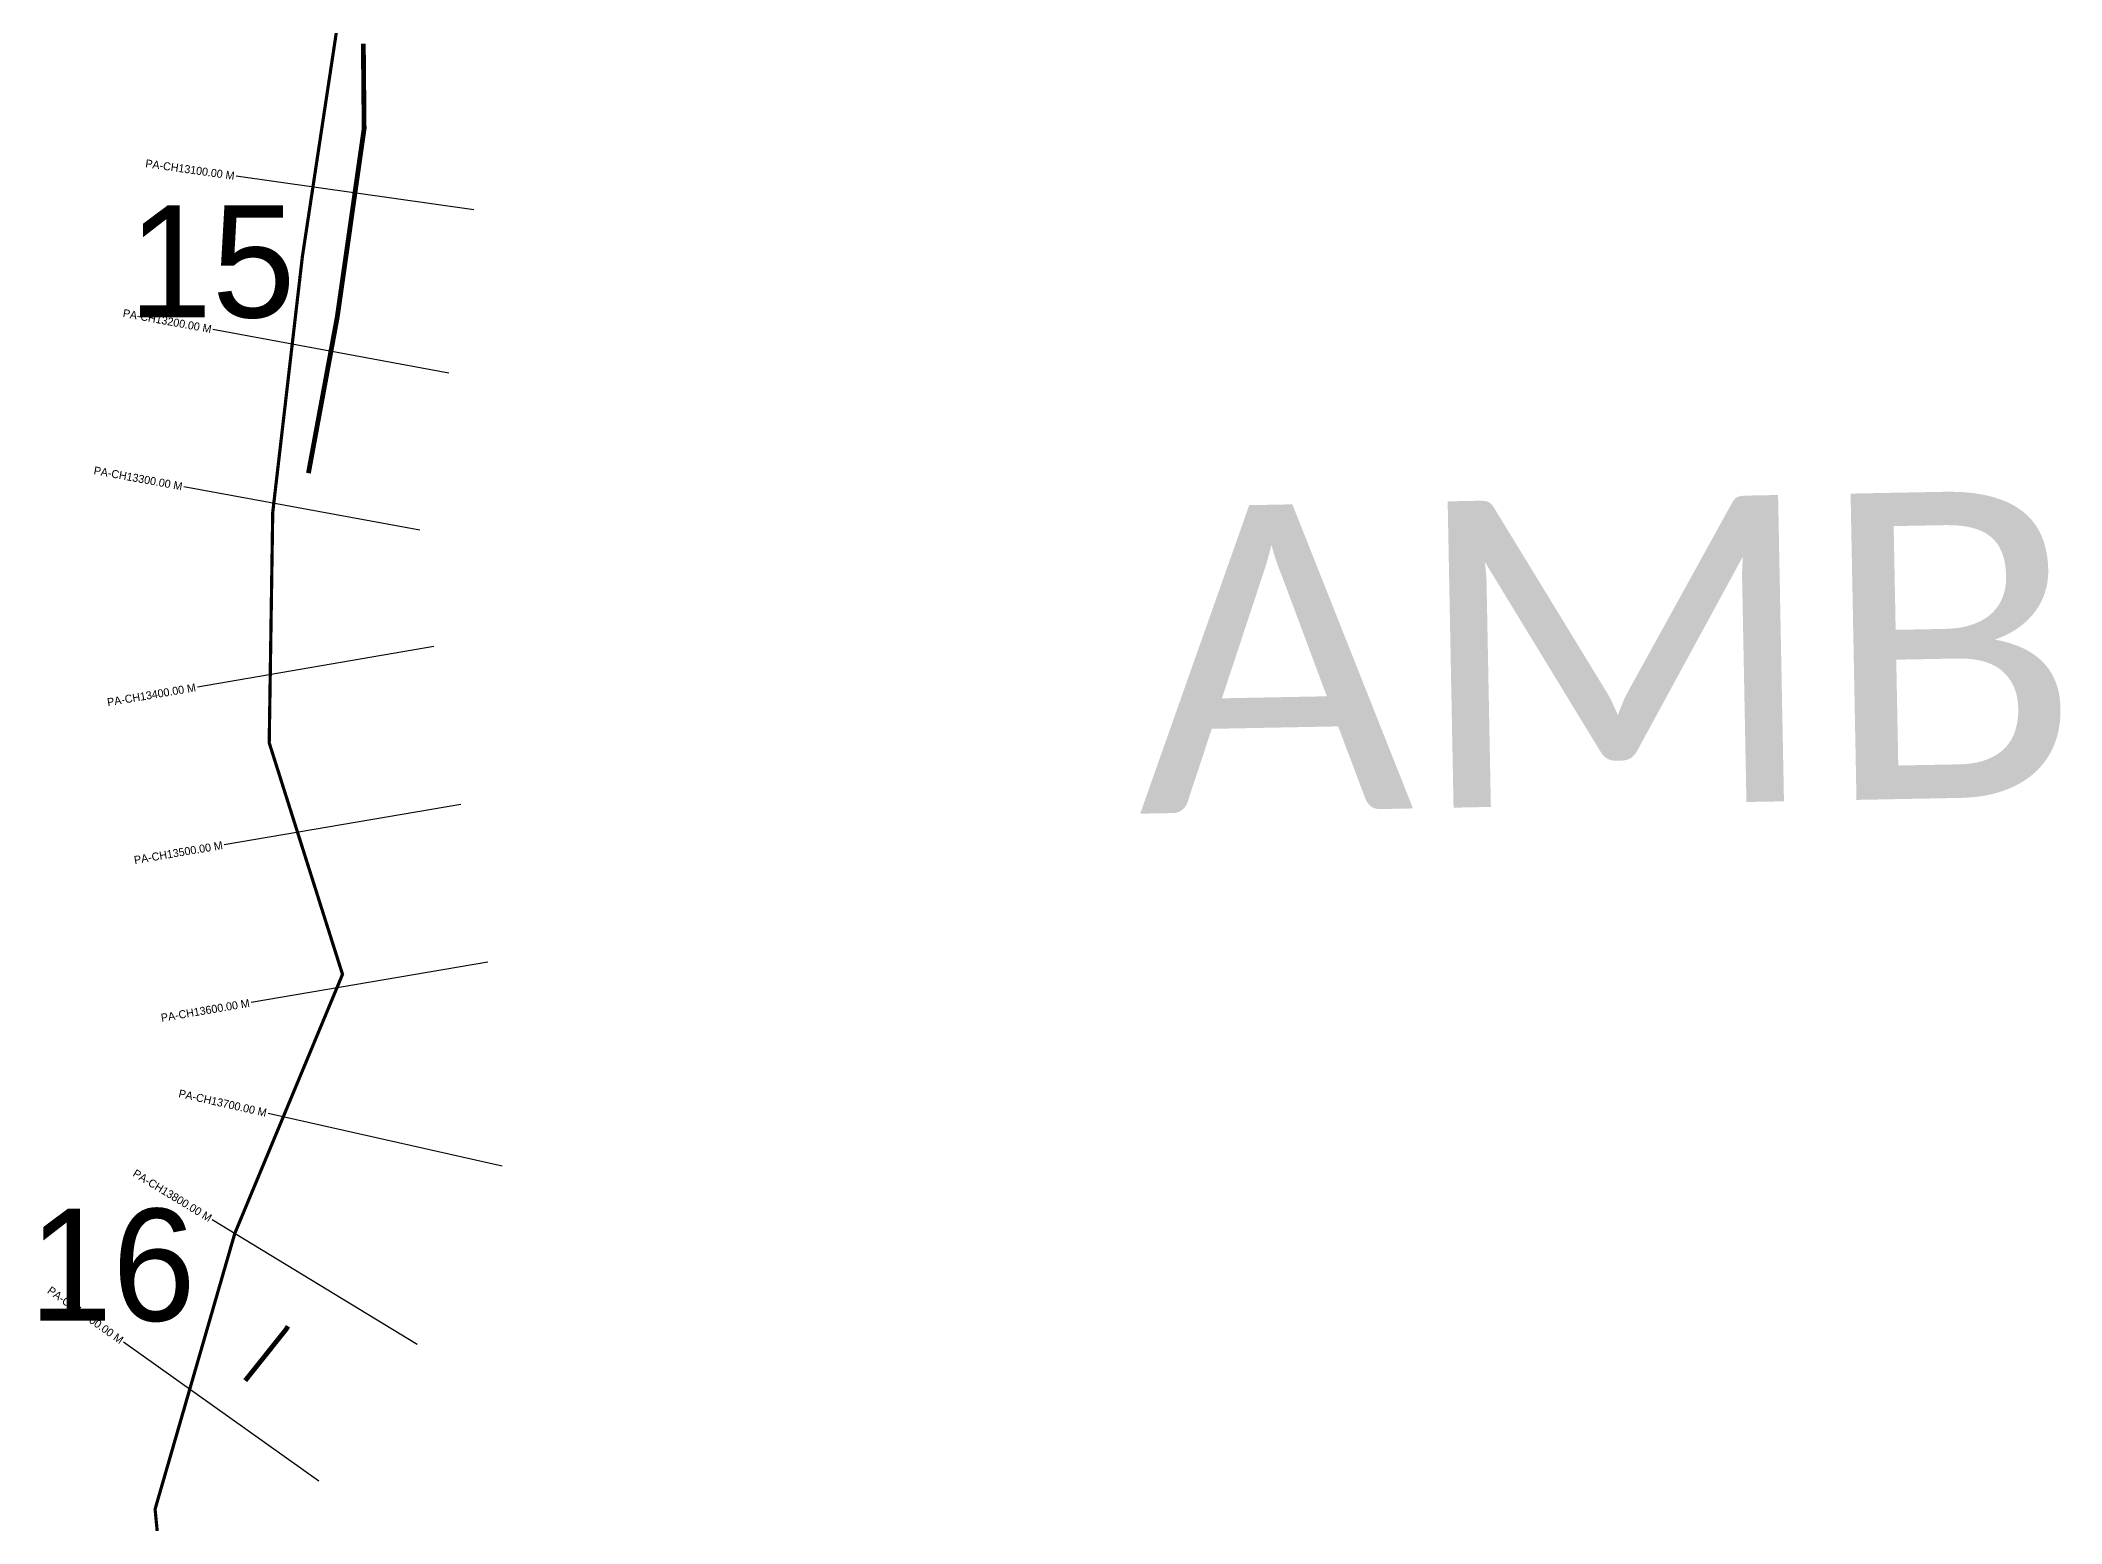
# Model space of a CAD drawing. Header units: metres. Extents: x 260752 to 263393, y 2214895 to 2218417.
# Drawn here: x 260810 to 262072, y 2215865 to 2216792 of the extents above; entities that cross this region are included whole.
import ezdxf
from ezdxf.enums import TextEntityAlignment as Align

# ---------------------------------------------------------------- set-up
doc = ezdxf.new("R2010")
doc.units = ezdxf.units.M
for name, color, linetype in [('CS', 134, 'Continuous'), ('CSMark', 6, 'Continuous'), ('NATURALLY PROTECTED', 3, 'Continuous'), ('VILLAGE NAME', 250, 'Continuous')]:
    doc.layers.add(name, color=color, linetype=linetype)

msp = doc.modelspace()

# ---------------------------------------------------------------- linework, layer by layer
at = {"color": 6, "const_width": 2}
msp.add_lwpolyline([(260888.2, 2215802.2), (260881.3, 2215874.3), (260931.1, 2216046.6), (260998.4, 2216208.5), (260952.6, 2216353.2), (260954.8, 2216497.2), (260973.3, 2216656.9), (260999.9, 2216832.5)], dxfattribs=at)
at = {"layer": 'CS'}
for p, q in [((261080.4, 2216686.2), (260931.9, 2216707.3)), ((261080.4, 2216686.2), (260931.9, 2216707.3)), ((261064.9, 2216584.3), (260917.4, 2216611.5)), ((261064.9, 2216584.3), (260917.4, 2216611.5)), ((261046.8, 2216486), (260899.3, 2216513.2)), ((261046.8, 2216486), (260899.3, 2216513.2)), ((261055.5, 2216413.3), (260907.7, 2216388)), ((261055.5, 2216413.3), (260907.7, 2216388)), ((261072.3, 2216314.7), (260924.5, 2216289.5)), ((261072.3, 2216314.7), (260924.5, 2216289.5)), ((261089.1, 2216216.1), (260941.3, 2216190.9)), ((261089.1, 2216216.1), (260941.3, 2216190.9)), ((261098.2, 2216088.6), (260951.9, 2216121.6)), ((261098.2, 2216088.6), (260951.9, 2216121.6)), ((261045.1, 2215977.2), (260917, 2216055.1)), ((261045.1, 2215977.2), (260917, 2216055.1)), ((260983.7, 2215891.8), (260861.5, 2215978.7)), ((260983.7, 2215891.8), (260861.5, 2215978.7))]:
    msp.add_line(p, q, dxfattribs=at)
at = {"layer": 'NATURALLY PROTECTED', "const_width": 3, "flags": 128}
for points in [[(261011.4, 2216790.1), (261011.9, 2216737), (260995.1, 2216619.2), (260977.1, 2216521.7)], [(260964.3, 2215988.6), (260963.2, 2215986.7), (260937.6, 2215954.6)]]:
    msp.add_lwpolyline(points, dxfattribs=at)

# ---------------------------------------------------------------- texts
at = {"char_height": 70, "attachment_point": 1}
for s, insert in [('15', (260864.8, 2216689)), ('16', (260802.5, 2216062))]:
    msp.add_mtext_dynamic_manual_height_columns(s, width=95.172, gutter_width=1, heights=[0], dxfattribs=dict(at, insert=insert))
at = {"layer": 'CSMark'}
for s, rotation, p in [('PA-CH13100.00 M', 351.9076, (260930.9, 2216707.5)), ('PA-CH13100.00 M', 351.9076, (260930.9, 2216707.5)), ('PA-CH13200.00 M', 349.5414, (260916.5, 2216611.7)), ('PA-CH13200.00 M', 349.5414, (260916.5, 2216611.7)), ('PA-CH13300.00 M', 349.5414, (260898.3, 2216513.4)), ('PA-CH13300.00 M', 349.5414, (260898.3, 2216513.4)), ('PA-CH13400.00 M', 9.675, (260906.7, 2216387.9)), ('PA-CH13400.00 M', 9.675, (260906.7, 2216387.9)), ('PA-CH13500.00 M', 9.675, (260923.5, 2216289.3)), ('PA-CH13500.00 M', 9.675, (260923.5, 2216289.3)), ('PA-CH13600.00 M', 9.675, (260940.3, 2216190.7)), ('PA-CH13600.00 M', 9.675, (260940.3, 2216190.7)), ('PA-CH13700.00 M', 347.2694, (260950.9, 2216121.9)), ('PA-CH13700.00 M', 347.2694, (260950.9, 2216121.9)), ('PA-CH13800.00 M', 328.7004, (260916.1, 2216055.7)), ('PA-CH13800.00 M', 328.7004, (260916.1, 2216055.7)), ('PA-CH13900.00 M', 324.5852, (260860.7, 2215979.3)), ('PA-CH13900.00 M', 324.5852, (260860.7, 2215979.3))]:
    msp.add_text(s, height=5, rotation=rotation, dxfattribs=at).set_placement(p, align=Align.MIDDLE_RIGHT)
at = {"layer": 'VILLAGE NAME', "insert": (261491.9, 2216500.3), "char_height": 191.456, "attachment_point": 1, "rotation": 1.1028}
msp.add_mtext_dynamic_manual_height_columns('{\\fCalibri|b0|i0|c0|p34;AMBEWADI}', width=161.46, gutter_width=957.3, heights=[0], dxfattribs=at)
msp.add_mtext_dynamic_manual_height_columns('{\\fCalibri|b0|i0|c0|p34;AMBEWADI}', width=161.46, gutter_width=957.3, heights=[0], dxfattribs=at)

doc.saveas('drawing.dxf')
